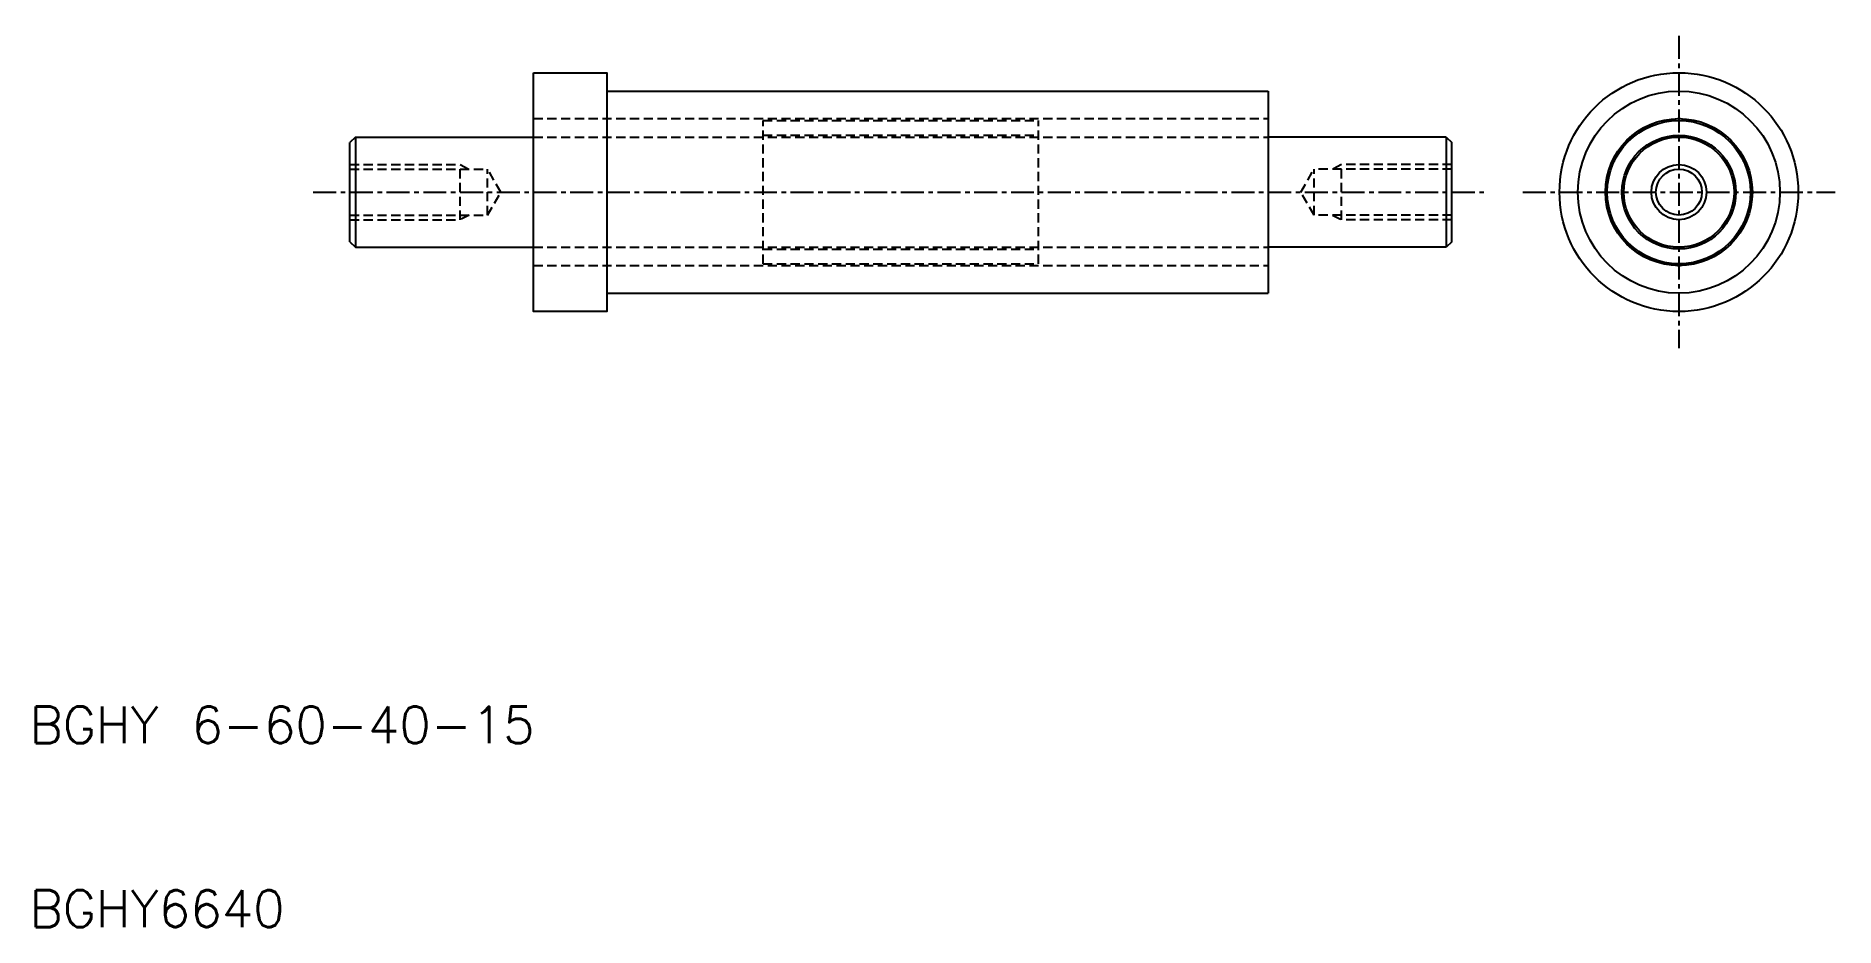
# Model space of a CAD drawing. Extents: x 469 to 567, y 487.2 to 535.7.
import ezdxf

# ---------------------------------------------------------------- set-up
doc = ezdxf.new("R2010")
doc.units = 0
doc.linetypes.add('CENTER', pattern=[2, 1.25, -0.25, 0.25, -0.25])
doc.linetypes.add('DASHED', pattern=[0.75, 0.5, -0.25])
doc.layers.get('0').update_dxf_attribs({"linetype": 'CONTINUOUS'})
doc.layers.add('CENTER', color=1, linetype='CENTER')
doc.styles.get("Standard").update_dxf_attribs({"font": 'txt.shx', "bigfont": 'bigfont.shx'})

msp = doc.modelspace()

# ---------------------------------------------------------------- linework, layer by layer
at = {"color": 7, "linetype": 'CONTINUOUS'}
for p, q in [((500.122, 532.673), (536.122, 532.673)), ((536.122, 532.673), (536.122, 521.673)), ((486.422, 530.173), (486.122, 529.873)), ((486.422, 530.173), (496.122, 530.173)), ((486.422, 530.173), (486.422, 524.173)), ((545.822, 530.173), (536.122, 530.173)), ((545.822, 530.173), (545.822, 524.173)), ((545.822, 530.173), (546.122, 529.873)), ((486.122, 524.473), (486.122, 529.873)), ((546.122, 524.473), (546.122, 529.873)), ((486.122, 524.473), (486.422, 524.173)), ((486.422, 524.173), (496.122, 524.173)), ((545.822, 524.173), (536.122, 524.173)), ((546.122, 524.473), (545.822, 524.173)), ((500.122, 521.673), (536.122, 521.673))]:
    msp.add_line(p, q, dxfattribs=at)
at = {"color": 3, "linetype": 'DASHED'}
for p, q in [((496.122, 531.173), (536.122, 531.173)), ((508.622, 523.273), (508.622, 531.073)), ((508.622, 531.073), (523.622, 531.073)), ((523.622, 523.273), (523.622, 531.073)), ((496.122, 530.173), (536.122, 530.173)), ((508.622, 530.273), (523.622, 530.273)), ((486.122, 528.673), (492.122, 528.673)), ((486.122, 528.423), (493.622, 528.423)), ((492.122, 525.673), (492.122, 528.673)), ((492.122, 528.673), (492.622, 528.423)), ((493.622, 525.923), (493.622, 528.423)), ((494.344, 527.173), (493.622, 528.423)), ((537.9, 527.173), (538.622, 528.423)), ((546.122, 528.423), (538.622, 528.423)), ((538.622, 525.923), (538.622, 528.423)), ((540.122, 528.673), (539.622, 528.423)), ((546.122, 528.673), (540.122, 528.673)), ((540.122, 525.673), (540.122, 528.673)), ((493.622, 525.923), (494.344, 527.173)), ((538.622, 525.923), (537.9, 527.173)), ((486.122, 525.923), (493.622, 525.923)), ((486.122, 525.673), (492.122, 525.673)), ((492.622, 525.923), (492.122, 525.673)), ((546.122, 525.923), (538.622, 525.923)), ((539.622, 525.923), (540.122, 525.673)), ((546.122, 525.673), (540.122, 525.673)), ((496.122, 524.173), (536.122, 524.173)), ((496.122, 523.173), (536.122, 523.173)), ((508.622, 524.073), (523.622, 524.073)), ((508.622, 523.273), (523.622, 523.273))]:
    msp.add_line(p, q, dxfattribs=at)
at = {"color": 7, "linetype": 'CONTINUOUS'}
msp.add_lwpolyline([(496.122, 533.673), (500.122, 533.673), (500.122, 520.673), (496.122, 520.673)], close=True, dxfattribs=at)
for radius in [6.5, 5.5, 4, 3.9, 3.1, 3, 1.25]:
    msp.add_circle((558.488, 527.173), radius, dxfattribs=at)
at = {"color": 3, "linetype": 'CONTINUOUS'}
msp.add_circle((558.488, 527.173), 1.5, dxfattribs=at)
at = {"color": 7, "linetype": 'CONTINUOUS'}
for centre, start, end in [((558.488, 530.673), 50.74032, 129.25968), ((558.488, 530.673), 235.66098, 304.33902), ((555.457, 528.923), 110.74032, 189.25968), ((561.519, 528.923), 350.74032, 69.25968), ((555.457, 528.923), 295.66098, 4.33902), ((561.519, 528.923), 175.66098, 244.33902), ((555.457, 525.423), 170.74032, 249.25968), ((555.457, 525.423), 355.66098, 64.33902), ((561.519, 525.423), 115.66098, 184.33902), ((561.519, 525.423), 290.74032, 9.25968), ((558.488, 523.673), 55.66098, 124.33902), ((558.488, 523.673), 230.74032, 309.25968)]:
    msp.add_arc(centre, 0.5, start, end, dxfattribs=at)
at = {"layer": 'CENTER', "color": 1, "linetype": 'CENTER'}
for p, q in [((558.488, 535.673), (558.488, 518.673)), ((484.122, 527.173), (548.122, 527.173)), ((549.988, 527.173), (566.988, 527.173))]:
    msp.add_line(p, q, dxfattribs=at)

# ---------------------------------------------------------------- texts
at = {"color": 7, "linetype": 'CONTINUOUS'}
for s, p in [('BGHY 6-60-40-15', (468.687, 497.173)), ('BGHY6640', (468.687, 487.173))]:
    msp.add_text(s, height=2, dxfattribs=at).set_placement(p)

doc.saveas('drawing.dxf')
